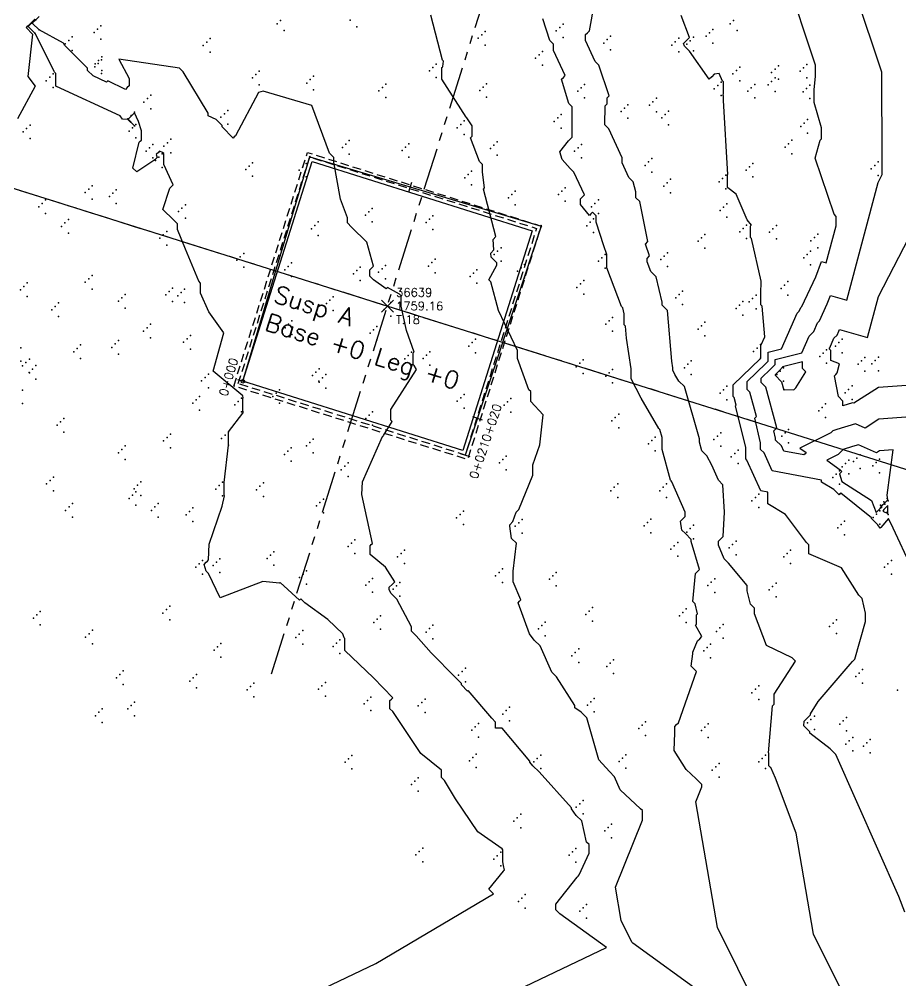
# Model space of a CAD drawing. Header units: metres. Extents: x 419582 to 423558, y 4805372 to 4807539.
# Drawn here: x 423267.55 to 423293.55, y 4807433.67 to 4807462.04 of the extents above; entities that cross this region are included whole.
import ezdxf

# ---------------------------------------------------------------- set-up
doc = ezdxf.new("R2010")
doc.units = ezdxf.units.M
doc.linetypes.add('HIDDEN', pattern=[0.375, 0.25, -0.125])
doc.linetypes.add('PHANTOM', pattern=[2.5, 1.25, -0.25, 0.25, -0.25, 0.25, -0.25])
for name, color, linetype in [('_pieds', 253, 'HIDDEN'), ('C-ROAD-CNTR-N', 92, 'Continuous'), ('C-ROAD-STAN', 11, 'Continuous'), ('C-ROAD-STAN-MAJR', 11, 'Continuous'), ('C-ROAD-STAN-MINR', 11, 'Continuous'), ('C-TINN', 4, 'Continuous'), ('C-TOPO-MAJR', 9, 'Continuous'), ('C-TOPO-MINR', 8, 'Continuous'), ('LS', 7, 'Continuous'), ('V-NODE', 1, 'Continuous'), ('V-NODE-TEXT', 11, 'Continuous')]:
    doc.layers.add(name, color=color, linetype=linetype)
doc.styles.get("Standard").update_dxf_attribs({"font": 'simplex.shx'})

# ---------------------------------------------------------------- blocks, each defined once
blk = doc.blocks.new('Susp A +0 +0')
at = {"linetype": 'PHANTOM', "flags": 128}
for points in [[(0, -11.382), (0, 11.382)], [(-11.382, 0), (11.382, 0)]]:
    blk.add_lwpolyline(points, dxfattribs=at)
at = {"flags": 128}
blk.add_lwpolyline([(-3.4, -3.4), (-3.4, 3.4), (3.4, 3.4), (3.4, -3.4)], close=True, dxfattribs=at)
at = {"layer": 'LS', "insert": (-3.273, -0.383), "char_height": 0.51577, "width": 9.13592, "attachment_point": 1}
blk.add_mtext('Susp A\\PBase +0 Leg +0', dxfattribs=at)
blk = doc.blocks.new('*U67')
at = {"color": 0, "linetype": 'ByBlock', "lineweight": -2, "transparency": 16777216}
for p, q in [((-0.71, -0.71), (0.71, 0.71)), ((-0.71, 0.71), (0.71, -0.71))]:
    blk.add_line(p, q, dxfattribs=at)
blk = doc.blocks.new('AeccTickTriangle')
at = {"color": 0, "linetype": 'ByBlock', "lineweight": -2}
blk.add_lwpolyline([(0, 0.67), (-0.58, -0.33), (0.58, -0.33)], close=True, dxfattribs=at)
at = {"color": 0, "linetype": 'ByBlock', "lineweight": -2, "const_width": 0.0625}
blk.add_lwpolyline([(-0.03, 0, 1), (0.03, 0, 1)], format="xyb", close=True, dxfattribs=at)
blk = doc.blocks.new('AeccTickLine')
blk.add_line((0, -0.5), (0, 0.5))

msp = doc.modelspace()

# ---------------------------------------------------------------- linework, layer by layer
at = {"color": 31, "lineweight": 30, "true_color": 0xffbd7a, "elevation": 1718.013}
msp.add_lwpolyline([(423449.834, 4807399.592), (423130.593, 4807500.114), (421950.92, 4806612.998), (421795.045, 4806430.988), (421305.015, 4806147.038), (421305.015, 4806147.038), (420630.083, 4805770.97), (419765.157, 4805549.54), (419617.356, 4805580.088)], dxfattribs=at)
at = {"layer": '_pieds', "elevation": 1759.16, "flags": 128}
for points in [[(423273.879, 4807451.219), (423276.049, 4807458.111), (423282.941, 4807455.941), (423280.771, 4807449.049)], [(423274.012, 4807451.289), (423276.119, 4807457.978), (423282.808, 4807455.871), (423280.701, 4807449.182)]]:
    msp.add_lwpolyline(points, close=True, dxfattribs=at)
at = {"layer": 'C-ROAD-CNTR-N', "color": 92, "linetype": 'Continuous', "lineweight": -3, "flags": 128}
msp.add_lwpolyline([(423274.146, 4807451.358), (423276.119, 4807457.978), (423282.941, 4807455.941), (423280.701, 4807449.182)], dxfattribs=at)
at = {"layer": 'C-ROAD-STAN', "color": 11, "linetype": 'Continuous', "lineweight": -3}
msp.add_circle((423274.146, 4807451.358), 0.05, dxfattribs=at)
at = {"layer": 'C-TINN', "color": 4, "linetype": 'Continuous', "lineweight": -3}
for p in [(423268.01, 4807462.03, 1760.01), (423268.04, 4807462.03, 1758.97), (423275.26, 4807462.01, 1758.86), (423277.31, 4807462.02, 1758.56), (423288.62, 4807462.01, 1754.69), (423267.81, 4807461.83, 1760.01), (423267.91, 4807461.93, 1760.01), (423267.94, 4807461.93, 1758.97), (423268.14, 4807461.73, 1758.97), (423269.86, 4807461.75, 1758.9), (423269.96, 4807461.85, 1758.9), (423275.16, 4807461.91, 1758.86), (423275.36, 4807461.71, 1758.86), (423277.51, 4807461.82, 1758.56), (423283.49, 4807461.8, 1756.73), (423283.59, 4807461.9, 1756.73), (423288.01, 4807461.74, 1754.93), (423288.52, 4807461.91, 1754.69), (423288.72, 4807461.71, 1754.69), (423268.01, 4807461.63, 1760.01), (423269.11, 4807461.52, 1758.94), (423269.76, 4807461.65, 1758.9), (423269.96, 4807461.45, 1758.9), (423273.18, 4807461.47, 1758.85), (423281.09, 4807461.48, 1757.66), (423281.19, 4807461.58, 1757.66), (423281.29, 4807461.68, 1757.66), (423283.39, 4807461.7, 1756.73), (423283.59, 4807461.5, 1756.73), (423284.89, 4807461.44, 1755.41), (423284.99, 4807461.54, 1755.41), (423287, 4807461.48, 1755.15), (423287.44, 4807461.51, 1754.94), (423287.81, 4807461.54, 1754.93), (423287.91, 4807461.64, 1754.93), (423268.91, 4807461.32, 1758.94), (423269.01, 4807461.42, 1758.94), (423272.98, 4807461.27, 1758.85), (423273.08, 4807461.37, 1758.85), (423281.29, 4807461.28, 1757.66), (423284.79, 4807461.34, 1755.41), (423286.8, 4807461.28, 1755.15), (423286.9, 4807461.38, 1755.15), (423287.24, 4807461.31, 1754.94), (423287.34, 4807461.41, 1754.94), (423288.01, 4807461.34, 1754.93), (423269.11, 4807461.12, 1758.94), (423269.99, 4807460.93, 1758.77), (423273.18, 4807461.07, 1758.85), (423282.78, 4807460.89, 1757.31), (423282.88, 4807460.99, 1757.31), (423282.98, 4807461.09, 1757.31), (423284.99, 4807461.14, 1755.41), (423287, 4807461.08, 1755.15), (423287.44, 4807461.11, 1754.94), (423269.78, 4807460.64, 1758.77), (423269.79, 4807460.73, 1758.77), (423269.88, 4807460.74, 1758.77), (423269.89, 4807460.83, 1758.77), (423269.98, 4807460.84, 1758.77), (423279.75, 4807460.62, 1758.06), (423279.85, 4807460.72, 1758.06), (423282.98, 4807460.69, 1757.31), (423288.8, 4807460.63, 1754.86), (423289.94, 4807460.67, 1754.55), (423290.68, 4807460.61, 1754.13), (423290.78, 4807460.71, 1754.13), (423268.45, 4807460.33, 1760.09), (423268.55, 4807460.43, 1760.09), (423269.98, 4807460.44, 1758.77), (423269.99, 4807460.53, 1758.77), (423274.43, 4807460.31, 1758.99), (423274.53, 4807460.41, 1758.99), (423274.63, 4807460.51, 1758.99), (423276.23, 4807460.36, 1758.97), (423279.65, 4807460.52, 1758.06), (423279.85, 4807460.32, 1758.06), (423288.6, 4807460.43, 1754.86), (423288.7, 4807460.53, 1754.86), (423289.74, 4807460.47, 1754.55), (423289.84, 4807460.57, 1754.55), (423289.84, 4807460.31, 1754.63), (423290.58, 4807460.51, 1754.13), (423290.78, 4807460.31, 1754.13), (423268.35, 4807460.23, 1760.09), (423268.55, 4807460.03, 1760.09), (423274.63, 4807460.11, 1758.99), (423276.03, 4807460.16, 1758.97), (423276.13, 4807460.26, 1758.97), (423278.26, 4807460.03, 1758.57), (423278.36, 4807460.13, 1758.57), (423281.23, 4807460.04, 1757.6), (423281.33, 4807460.14, 1757.6), (423284.12, 4807460.02, 1756.74), (423284.22, 4807460.12, 1756.74), (423288.15, 4807460.09, 1755.02), (423288.25, 4807460.19, 1755.02), (423288.8, 4807460.23, 1754.86), (423289.14, 4807460.02, 1754.73), (423289.24, 4807460.12, 1754.73), (423289.64, 4807460.11, 1754.63), (423289.74, 4807460.21, 1754.63), (423289.94, 4807460.27, 1754.55), (423290.87, 4807460.1, 1754.06), (423271.43, 4807459.8, 1759.18), (423276.23, 4807459.96, 1758.97), (423278.16, 4807459.93, 1758.57), (423278.36, 4807459.73, 1758.57), (423281.13, 4807459.94, 1757.6), (423281.33, 4807459.74, 1757.6), (423284.02, 4807459.92, 1756.74), (423288.05, 4807459.99, 1755.02), (423288.25, 4807459.79, 1755.02), (423289.04, 4807459.92, 1754.73), (423289.84, 4807459.91, 1754.63), (423290.67, 4807459.9, 1754.06), (423290.77, 4807460, 1754.06), (423271.23, 4807459.6, 1759.18), (423271.33, 4807459.7, 1759.18), (423284.22, 4807459.72, 1756.74), (423285.5, 4807459.52, 1755.44), (423286.14, 4807459.51, 1755.34), (423286.24, 4807459.61, 1755.34), (423286.34, 4807459.71, 1755.34), (423289.24, 4807459.72, 1754.73), (423290.87, 4807459.7, 1754.06), (423270.85, 4807459.2, 1759.99), (423270.95, 4807459.3, 1759.99), (423271.43, 4807459.4, 1759.18), (423273.6, 4807459.25, 1758.96), (423273.7, 4807459.35, 1758.96), (423283.53, 4807459.23, 1757.23), (423285.3, 4807459.32, 1755.44), (423285.4, 4807459.42, 1755.44), (423286.34, 4807459.31, 1755.34), (423286.6, 4807459.23, 1755.33), (423286.7, 4807459.33, 1755.33), (423267.87, 4807458.92, 1760.18), (423270.75, 4807459.1, 1759.99), (423270.95, 4807458.9, 1759.99), (423270.99, 4807458.94, 1760.19), (423273.5, 4807459.15, 1758.96), (423273.7, 4807458.95, 1758.96), (423280.57, 4807458.94, 1758.06), (423280.67, 4807459.04, 1758.06), (423283.33, 4807459.03, 1757.23), (423283.43, 4807459.13, 1757.23), (423285.5, 4807459.12, 1755.44), (423286.5, 4807459.13, 1755.33), (423286.7, 4807458.93, 1755.33), (423290.6, 4807458.88, 1754.23), (423290.7, 4807458.98, 1754.23), (423290.8, 4807459.08, 1754.23), (423267.67, 4807458.72, 1760.18), (423267.77, 4807458.82, 1760.18), (423270.79, 4807458.74, 1760.19), (423270.89, 4807458.84, 1760.19), (423280.47, 4807458.84, 1758.06), (423280.67, 4807458.64, 1758.06), (423283.53, 4807458.83, 1757.23), (423290.8, 4807458.68, 1754.23), (423267.87, 4807458.52, 1760.18), (423270.99, 4807458.54, 1760.19), (423271.49, 4807458.35, 1759.61), (423271.92, 4807458.4, 1759.37), (423272.02, 4807458.5, 1759.37), (423277.18, 4807458.36, 1758.94), (423277.28, 4807458.46, 1758.94), (423279.04, 4807458.37, 1758.49), (423281.55, 4807458.33, 1757.81), (423281.65, 4807458.43, 1757.81), (423284.13, 4807458.35, 1756.81), (423290.24, 4807458.37, 1754.39), (423290.34, 4807458.47, 1754.39), (423271.29, 4807458.15, 1759.61), (423271.39, 4807458.25, 1759.61), (423271.77, 4807458.07, 1760.15), (423271.82, 4807458.3, 1759.37), (423272.02, 4807458.1, 1759.37), (423277.08, 4807458.26, 1758.94), (423277.28, 4807458.06, 1758.94), (423278.84, 4807458.17, 1758.49), (423278.94, 4807458.27, 1758.49), (423281.45, 4807458.23, 1757.81), (423281.65, 4807458.03, 1757.81), (423283.93, 4807458.15, 1756.81), (423284.03, 4807458.25, 1756.81), (423290.14, 4807458.27, 1754.39), (423290.34, 4807458.07, 1754.39), (423271.49, 4807457.95, 1759.61), (423271.57, 4807457.87, 1760.15), (423271.67, 4807457.97, 1760.15), (423274.43, 4807457.81, 1759.09), (423276.01, 4807457.79, 1759.11), (423279.04, 4807457.97, 1758.49), (423284.13, 4807457.95, 1756.81), (423286.11, 4807457.83, 1755.54), (423286.21, 4807457.93, 1755.54), (423289.19, 4807457.79, 1754.75), (423292.88, 4807457.83, 1753.06), (423271.77, 4807457.67, 1760.15), (423274.23, 4807457.61, 1759.09), (423274.33, 4807457.71, 1759.09), (423275.81, 4807457.59, 1759.11), (423275.91, 4807457.69, 1759.11), (423280.79, 4807457.46, 1758.14), (423280.89, 4807457.56, 1758.14), (423286.01, 4807457.73, 1755.54), (423286.21, 4807457.53, 1755.54), (423288.99, 4807457.59, 1754.75), (423289.09, 4807457.69, 1754.75), (423292.68, 4807457.63, 1753.06), (423292.78, 4807457.73, 1753.06), (423274.43, 4807457.41, 1759.09), (423276.01, 4807457.39, 1759.11), (423280.69, 4807457.36, 1758.14), (423286.66, 4807457.22, 1755.37), (423286.76, 4807457.32, 1755.37), (423288.19, 4807457.24, 1755.02), (423288.29, 4807457.34, 1755.02), (423288.39, 4807457.44, 1755.02), (423289.19, 4807457.39, 1754.75), (423292.88, 4807457.43, 1753.06), (423269.5, 4807456.93, 1760.64), (423269.6, 4807457.03, 1760.64), (423269.7, 4807457.13, 1760.64), (423270.31, 4807456.91, 1760.5), (423270.41, 4807457.01, 1760.5), (423280.89, 4807457.16, 1758.14), (423282.18, 4807456.97, 1757.71), (423283.55, 4807456.97, 1757.21), (423283.65, 4807457.07, 1757.21), (423286.56, 4807457.12, 1755.37), (423286.76, 4807456.92, 1755.37), (423288.39, 4807457.04, 1755.02), (423268.23, 4807456.61, 1760.69), (423268.33, 4807456.71, 1760.69), (423269.7, 4807456.73, 1760.64), (423270.21, 4807456.81, 1760.5), (423270.41, 4807456.61, 1760.5), (423281.98, 4807456.77, 1757.71), (423282.08, 4807456.87, 1757.71), (423283.45, 4807456.87, 1757.21), (423283.65, 4807456.67, 1757.21), (423284.53, 4807456.61, 1756.85), (423284.63, 4807456.71, 1756.85), (423268.13, 4807456.51, 1760.69), (423272.25, 4807456.37, 1759.83), (423272.35, 4807456.47, 1759.83), (423272.45, 4807456.57, 1759.83), (423277.86, 4807456.36, 1758.92), (423277.96, 4807456.46, 1758.92), (423282.18, 4807456.57, 1757.71), (423284.43, 4807456.51, 1756.85), (423288.22, 4807456.4, 1755.14), (423288.32, 4807456.5, 1755.14), (423288.42, 4807456.6, 1755.14), (423268.33, 4807456.31, 1760.69), (423269, 4807456.13, 1760.65), (423272.45, 4807456.17, 1759.83), (423276.37, 4807456.06, 1759.13), (423277.76, 4807456.26, 1758.92), (423277.96, 4807456.06, 1758.92), (423279.55, 4807456.04, 1758.5), (423279.65, 4807456.14, 1758.5), (423279.75, 4807456.24, 1758.5), (423284.39, 4807456.05, 1757.18), (423284.49, 4807456.15, 1757.18), (423284.63, 4807456.31, 1756.85), (423288.42, 4807456.2, 1755.14), (423268.8, 4807455.93, 1760.65), (423268.9, 4807456.03, 1760.65), (423271.9, 4807455.78, 1760.24), (423276.17, 4807455.86, 1759.13), (423276.27, 4807455.96, 1759.13), (423279.75, 4807455.84, 1758.5), (423284.29, 4807455.95, 1757.18), (423288.8, 4807455.77, 1755.03), (423288.9, 4807455.87, 1755.03), (423289, 4807455.97, 1755.03), (423289.68, 4807455.76, 1754.85), (423289.78, 4807455.86, 1754.85), (423289.88, 4807455.96, 1754.85), (423269, 4807455.73, 1760.65), (423271.7, 4807455.58, 1760.24), (423271.8, 4807455.68, 1760.24), (423276.37, 4807455.66, 1759.13), (423284.49, 4807455.75, 1757.18), (423287.57, 4807455.49, 1755.2), (423287.67, 4807455.59, 1755.2), (423287.77, 4807455.69, 1755.2), (423289, 4807455.57, 1755.03), (423289.88, 4807455.56, 1754.85), (423290.9, 4807455.5, 1754.41), (423291, 4807455.6, 1754.41), (423291.1, 4807455.7, 1754.41), (423271.9, 4807455.38, 1760.24), (423281.66, 4807455.2, 1757.97), (423281.76, 4807455.3, 1757.97), (423287.77, 4807455.29, 1755.2), (423290.89, 4807455.2, 1754.44), (423291.1, 4807455.3, 1754.41), (423273.97, 4807454.93, 1759.35), (423274.07, 4807455.03, 1759.35), (423274.17, 4807455.13, 1759.35), (423279.82, 4807454.96, 1758.47), (423281.56, 4807455.1, 1757.97), (423281.76, 4807454.9, 1757.97), (423284.63, 4807454.9, 1757.04), (423284.73, 4807455, 1757.04), (423284.83, 4807455.1, 1757.04), (423286.47, 4807454.95, 1755.66), (423286.57, 4807455.05, 1755.66), (423286.67, 4807455.15, 1755.66), (423290.69, 4807455, 1754.44), (423290.79, 4807455.1, 1754.44), (423274.17, 4807454.73, 1759.35), (423275.38, 4807454.65, 1759.22), (423275.48, 4807454.75, 1759.22), (423275.58, 4807454.85, 1759.22), (423277.51, 4807454.63, 1759.1), (423277.61, 4807454.73, 1759.1), (423278.25, 4807454.68, 1758.91), (423278.35, 4807454.78, 1758.91), (423279.62, 4807454.76, 1758.47), (423279.72, 4807454.86, 1758.47), (423281.05, 4807454.65, 1758.14), (423282.35, 4807454.71, 1757.66), (423282.45, 4807454.81, 1757.66), (423284.83, 4807454.7, 1757.04), (423286.67, 4807454.75, 1755.66), (423290.89, 4807454.8, 1754.44), (423269.6, 4807454.38, 1760.53), (423269.7, 4807454.48, 1760.53), (423275.58, 4807454.45, 1759.22), (423277.41, 4807454.53, 1759.1), (423278.15, 4807454.58, 1758.91), (423278.35, 4807454.38, 1758.91), (423279.82, 4807454.56, 1758.47), (423280.85, 4807454.45, 1758.14), (423280.95, 4807454.55, 1758.14), (423282.25, 4807454.61, 1757.66), (423282.45, 4807454.41, 1757.66), (423267.59, 4807454.06, 1760.62), (423267.69, 4807454.16, 1760.62), (423267.79, 4807454.26, 1760.62), (423269.5, 4807454.28, 1760.53), (423269.7, 4807454.08, 1760.53), (423272.07, 4807454.11, 1760.11), (423272.43, 4807454.08, 1760.24), (423277.61, 4807454.33, 1759.1), (423281.05, 4807454.25, 1758.14), (423284, 4807454.13, 1757.44), (423284.1, 4807454.23, 1757.44), (423284.2, 4807454.33, 1757.44), (423290.02, 4807454.1, 1754.79), (423290.12, 4807454.2, 1754.79), (423290.22, 4807454.3, 1754.79), (423267.79, 4807453.86, 1760.62), (423270.58, 4807453.82, 1760.41), (423270.68, 4807453.92, 1760.41), (423271.87, 4807453.91, 1760.11), (423271.97, 4807454.01, 1760.11), (423272.23, 4807453.88, 1760.24), (423272.33, 4807453.98, 1760.24), (423276.81, 4807453.85, 1759.24), (423284.2, 4807453.93, 1757.44), (423286.91, 4807453.82, 1755.64), (423287.01, 4807453.92, 1755.64), (423287.11, 4807454.02, 1755.64), (423289.18, 4807453.8, 1755.05), (423289.28, 4807453.9, 1755.05), (423290.22, 4807453.9, 1754.79), (423268.61, 4807453.57, 1760.61), (423268.71, 4807453.67, 1760.61), (423270.48, 4807453.72, 1760.41), (423270.68, 4807453.52, 1760.41), (423272.07, 4807453.71, 1760.11), (423272.43, 4807453.68, 1760.24), (423276.61, 4807453.65, 1759.24), (423276.71, 4807453.75, 1759.24), (423278.41, 4807453.58, 1759.16), (423278.51, 4807453.68, 1759.16), (423287.11, 4807453.62, 1755.64), (423288.69, 4807453.51, 1755.11), (423288.79, 4807453.61, 1755.11), (423288.89, 4807453.71, 1755.11), (423289.08, 4807453.7, 1755.05), (423289.28, 4807453.5, 1755.05), (423268.51, 4807453.47, 1760.61), (423268.71, 4807453.27, 1760.61), (423276.81, 4807453.45, 1759.24), (423278.31, 4807453.48, 1759.16), (423278.51, 4807453.28, 1759.16), (423285.05, 4807453.24, 1757.31), (423288.89, 4807453.31, 1755.11), (423271.32, 4807452.94, 1760.38), (423271.42, 4807453.04, 1760.38), (423275.39, 4807452.94, 1759.38), (423275.49, 4807453.04, 1759.38), (423275.59, 4807453.14, 1759.38), (423278.1, 4807452.98, 1759.61), (423284.85, 4807453.04, 1757.31), (423284.95, 4807453.14, 1757.31), (423287.67, 4807453, 1755.57), (423287.77, 4807453.1, 1755.57), (423271.22, 4807452.84, 1760.38), (423271.42, 4807452.64, 1760.38), (423272.6, 4807452.71, 1760.34), (423275.59, 4807452.74, 1759.38), (423277.9, 4807452.78, 1759.61), (423278, 4807452.88, 1759.61), (423285.05, 4807452.84, 1757.31), (423287.57, 4807452.9, 1755.57), (423287.77, 4807452.7, 1755.57), (423267.6, 4807452.35, 1760.62), (423269.36, 4807452.43, 1760.5), (423270.28, 4807452.36, 1760.46), (423270.38, 4807452.46, 1760.46), (423270.48, 4807452.56, 1760.46), (423272.4, 4807452.51, 1760.34), (423272.5, 4807452.61, 1760.34), (423278.1, 4807452.58, 1759.61), (423280.81, 4807452.4, 1758.3), (423280.91, 4807452.5, 1758.3), (423281.01, 4807452.6, 1758.3), (423289.41, 4807452.44, 1755.04), (423291.62, 4807452.4, 1751.71), (423291.72, 4807452.5, 1751.71), (423291.82, 4807452.6, 1751.71), (423269.16, 4807452.23, 1760.5), (423269.26, 4807452.33, 1760.5), (423270.48, 4807452.16, 1760.46), (423272.6, 4807452.31, 1760.34), (423279.02, 4807452.12, 1759.04), (423279.12, 4807452.22, 1759.04), (423279.56, 4807452.13, 1758.76), (423279.66, 4807452.23, 1758.76), (423281.01, 4807452.2, 1758.3), (423289.21, 4807452.24, 1755.04), (423289.31, 4807452.34, 1755.04), (423291.16, 4807452.09, 1752.11), (423291.26, 4807452.19, 1752.11), (423291.36, 4807452.29, 1752.11), (423291.82, 4807452.2, 1751.71), (423292.89, 4807452.07, 1751.47), (423267.6, 4807451.95, 1760.62), (423267.65, 4807451.81, 1760.55), (423267.75, 4807451.91, 1760.55), (423267.85, 4807452.01, 1760.55), (423268.04, 4807451.82, 1760.55), (423269.36, 4807452.03, 1760.5), (423278.92, 4807452.02, 1759.04), (423279.12, 4807451.82, 1759.04), (423279.46, 4807452.03, 1758.76), (423279.66, 4807451.83, 1758.76), (423283.98, 4807451.79, 1757.58), (423284.08, 4807451.89, 1757.58), (423284.18, 4807451.99, 1757.58), (423287.27, 4807451.86, 1755.72), (423287.37, 4807451.96, 1755.72), (423289.41, 4807452.04, 1755.04), (423291.36, 4807451.89, 1752.11), (423292.29, 4807451.86, 1751.84), (423292.39, 4807451.96, 1751.84), (423292.49, 4807452.06, 1751.84), (423292.69, 4807451.87, 1751.47), (423292.79, 4807451.97, 1751.47), (423267.84, 4807451.62, 1760.55), (423267.85, 4807451.61, 1760.55), (423267.94, 4807451.72, 1760.55), (423273.13, 4807451.57, 1760.04), (423276.2, 4807451.53, 1759.4), (423276.3, 4807451.63, 1759.4), (423276.4, 4807451.73, 1759.4), (423276.59, 4807451.56, 1759.41), (423284.18, 4807451.59, 1757.58), (423284.85, 4807451.51, 1757.45), (423284.95, 4807451.61, 1757.45), (423285.05, 4807451.71, 1757.45), (423287.17, 4807451.76, 1755.72), (423287.37, 4807451.56, 1755.72), (423289.89, 4807451.56, 1751.88), (423289.99, 4807451.66, 1751.88), (423290.09, 4807451.76, 1751.88), (423292.49, 4807451.66, 1751.84), (423292.89, 4807451.67, 1751.47), (423268.04, 4807451.42, 1760.55), (423272.93, 4807451.37, 1760.04), (423273.03, 4807451.47, 1760.04), (423276.39, 4807451.36, 1759.41), (423276.4, 4807451.33, 1759.4), (423276.49, 4807451.46, 1759.41), (423285.05, 4807451.31, 1757.45), (423290.09, 4807451.36, 1751.88), (423292.11, 4807451.22, 1751.85), (423267.65, 4807451.1, 1760.56), (423273.13, 4807451.17, 1760.04), (423275.13, 4807451.01, 1759.47), (423275.23, 4807451.11, 1759.47), (423276.59, 4807451.16, 1759.41), (423280.67, 4807450.97, 1758.67), (423288.22, 4807451.01, 1755.46), (423288.32, 4807451.11, 1755.46), (423288.42, 4807451.21, 1755.46), (423291.91, 4807451.02, 1751.85), (423292.01, 4807451.12, 1751.85), (423267.65, 4807450.7, 1760.56), (423272.67, 4807450.71, 1760.19), (423272.77, 4807450.81, 1760.19), (423272.87, 4807450.91, 1760.19), (423273.91, 4807450.66, 1760.02), (423274.01, 4807450.76, 1760.02), (423274.11, 4807450.86, 1760.02), (423275.03, 4807450.91, 1759.47), (423275.23, 4807450.71, 1759.47), (423280.47, 4807450.77, 1758.67), (423280.57, 4807450.87, 1758.67), (423281.85, 4807450.65, 1758.16), (423281.95, 4807450.75, 1758.16), (423282.05, 4807450.85, 1758.16), (423288.42, 4807450.81, 1755.46), (423291.33, 4807450.69, 1752.29), (423292.11, 4807450.82, 1751.85), (423272.87, 4807450.51, 1760.19), (423274.11, 4807450.46, 1760.02), (423277.87, 4807450.36, 1759.09), (423277.97, 4807450.46, 1759.09), (423280.67, 4807450.57, 1758.67), (423282.05, 4807450.45, 1758.16), (423285.23, 4807450.39, 1757.66), (423291.13, 4807450.49, 1752.29), (423291.23, 4807450.59, 1752.29), (423268.77, 4807450.16, 1760.47), (423268.87, 4807450.26, 1760.47), (423277.77, 4807450.26, 1759.09), (423285.03, 4807450.19, 1757.66), (423285.13, 4807450.29, 1757.66), (423291.33, 4807450.29, 1752.29), (423268.67, 4807450.06, 1760.47), (423268.87, 4807449.86, 1760.47), (423272.01, 4807449.8, 1760.34), (423273.72, 4807449.87, 1760), (423277.97, 4807450.06, 1759.09), (423285.23, 4807449.99, 1757.66), (423288.24, 4807449.84, 1755.61), (423290.14, 4807449.84, 1752.58), (423290.24, 4807449.94, 1752.58), (423271.81, 4807449.6, 1760.34), (423271.91, 4807449.7, 1760.34), (423273.52, 4807449.67, 1760), (423273.62, 4807449.77, 1760), (423276.12, 4807449.55, 1759.35), (423276.22, 4807449.65, 1759.35), (423286.11, 4807449.51, 1757.18), (423286.21, 4807449.61, 1757.18), (423286.31, 4807449.71, 1757.18), (423288.04, 4807449.64, 1755.61), (423288.14, 4807449.74, 1755.61), (423290.04, 4807449.74, 1752.58), (423290.24, 4807449.54, 1752.58), (423270.48, 4807449.25, 1760.47), (423270.58, 4807449.35, 1760.47), (423270.68, 4807449.45, 1760.47), (423272.01, 4807449.4, 1760.34), (423273.72, 4807449.47, 1760), (423275.47, 4807449.3, 1759.37), (423275.57, 4807449.4, 1759.37), (423276.02, 4807449.45, 1759.35), (423276.22, 4807449.25, 1759.35), (423286.31, 4807449.31, 1757.18), (423288.24, 4807449.44, 1755.61), (423288.65, 4807449.23, 1755.51), (423288.75, 4807449.33, 1755.51), (423270.68, 4807449.05, 1760.47), (423275.37, 4807449.2, 1759.37), (423275.57, 4807449, 1759.37), (423277.25, 4807448.95, 1759.1), (423281.71, 4807448.95, 1758.16), (423281.81, 4807449.05, 1758.16), (423281.91, 4807449.15, 1758.16), (423288.55, 4807449.13, 1755.51), (423292.02, 4807449.03, 1754.57), (423292.15, 4807448.99, 1754.48), (423292.25, 4807449.09, 1754.48), (423292.35, 4807449.19, 1754.48), (423292.82, 4807448.96, 1754.26), (423292.92, 4807449.06, 1754.26), (423277.05, 4807448.75, 1759.1), (423277.15, 4807448.85, 1759.1), (423281.91, 4807448.75, 1758.16), (423288.75, 4807448.93, 1755.51), (423291.74, 4807448.72, 1753.79), (423291.82, 4807448.83, 1754.57), (423291.92, 4807448.93, 1754.57), (423292.35, 4807448.79, 1754.48), (423292.72, 4807448.86, 1754.26), (423292.92, 4807448.66, 1754.26), (423268.46, 4807448.43, 1760.48), (423268.56, 4807448.53, 1760.48), (423271.14, 4807448.39, 1760.49), (423273.55, 4807448.38, 1760.03), (423277.25, 4807448.55, 1759.1), (423291.54, 4807448.52, 1753.79), (423291.64, 4807448.62, 1753.79), (423292.02, 4807448.63, 1754.57), (423268.36, 4807448.33, 1760.48), (423268.56, 4807448.13, 1760.48), (423270.94, 4807448.19, 1760.49), (423270.99, 4807448.1, 1760.54), (423271.04, 4807448.29, 1760.49), (423273.35, 4807448.18, 1760.03), (423273.45, 4807448.28, 1760.03), (423274.55, 4807448.16, 1759.32), (423274.65, 4807448.26, 1759.32), (423274.75, 4807448.36, 1759.32), (423285, 4807448.13, 1757.53), (423285.1, 4807448.23, 1757.53), (423285.2, 4807448.33, 1757.53), (423286.44, 4807448.13, 1757.13), (423286.54, 4807448.23, 1757.13), (423286.64, 4807448.33, 1757.13), (423291.74, 4807448.32, 1753.79), (423270.79, 4807447.9, 1760.54), (423270.89, 4807448, 1760.54), (423271.14, 4807447.99, 1760.49), (423273.55, 4807447.98, 1760.03), (423274.75, 4807447.96, 1759.32), (423276.52, 4807447.88, 1759.15), (423285.2, 4807447.93, 1757.53), (423286.64, 4807447.93, 1757.13), (423289.16, 4807447.83, 1755.17), (423289.26, 4807447.93, 1755.17), (423289.36, 4807448.03, 1755.17), (423293.15, 4807447.9, 1754.06), (423293.18, 4807447.83, 1753.96), (423268.92, 4807447.55, 1760.47), (423269.02, 4807447.65, 1760.47), (423269.12, 4807447.75, 1760.47), (423270.99, 4807447.7, 1760.54), (423271.45, 4807447.55, 1760.53), (423271.55, 4807447.65, 1760.53), (423271.65, 4807447.75, 1760.53), (423272.67, 4807447.62, 1760.23), (423276.32, 4807447.68, 1759.15), (423276.42, 4807447.78, 1759.15), (423280.65, 4807447.53, 1758.34), (423289.36, 4807447.63, 1755.17), (423292.93, 4807447.54, 1753.96), (423292.95, 4807447.7, 1754.06), (423292.98, 4807447.63, 1753.96), (423293.05, 4807447.8, 1754.06), (423293.08, 4807447.73, 1753.96), (423269.12, 4807447.35, 1760.47), (423271.65, 4807447.35, 1760.53), (423272.47, 4807447.42, 1760.23), (423272.57, 4807447.52, 1760.23), (423276.52, 4807447.48, 1759.15), (423280.45, 4807447.33, 1758.34), (423280.55, 4807447.43, 1758.34), (423282.38, 4807447.28, 1757.96), (423286.18, 4807447.29, 1757.36), (423292.73, 4807447.34, 1753.96), (423292.83, 4807447.44, 1753.96), (423293.15, 4807447.5, 1754.06), (423293.18, 4807447.43, 1753.96), (423272.67, 4807447.22, 1760.23), (423280.65, 4807447.13, 1758.34), (423282.18, 4807447.08, 1757.96), (423282.28, 4807447.18, 1757.96), (423285.98, 4807447.09, 1757.36), (423286.08, 4807447.19, 1757.36), (423287.34, 4807447.01, 1756.94), (423287.44, 4807447.11, 1756.94), (423291.69, 4807447.03, 1754.67), (423291.79, 4807447.13, 1754.67), (423291.89, 4807447.23, 1754.67), (423292.93, 4807447.14, 1753.96), (423277.45, 4807446.68, 1759.17), (423282.38, 4807446.88, 1757.96), (423286.18, 4807446.89, 1757.36), (423287.24, 4807446.91, 1756.94), (423287.44, 4807446.71, 1756.94), (423291.89, 4807446.83, 1754.67), (423277.25, 4807446.48, 1759.17), (423277.35, 4807446.58, 1759.17), (423286.77, 4807446.4, 1757.34), (423286.87, 4807446.5, 1757.34), (423286.97, 4807446.6, 1757.34), (423288.49, 4807446.44, 1755.59), (423288.59, 4807446.54, 1755.59), (423288.69, 4807446.64, 1755.59), (423273.47, 4807446.12, 1759.85), (423274.86, 4807446.13, 1759.93), (423274.96, 4807446.23, 1759.93), (423275.06, 4807446.33, 1759.93), (423277.45, 4807446.28, 1759.17), (423278.71, 4807446.18, 1758.69), (423278.81, 4807446.28, 1758.69), (423278.91, 4807446.38, 1758.69), (423286.97, 4807446.2, 1757.34), (423288.69, 4807446.24, 1755.59), (423290.1, 4807446.18, 1755.17), (423290.2, 4807446.28, 1755.17), (423290.3, 4807446.38, 1755.17), (423272.76, 4807445.87, 1760.08), (423272.86, 4807445.97, 1760.08), (423272.96, 4807446.07, 1760.08), (423273.27, 4807445.92, 1759.85), (423273.37, 4807446.02, 1759.85), (423275.06, 4807445.93, 1759.93), (423278.91, 4807445.98, 1758.69), (423281.8, 4807445.82, 1758.1), (423290.3, 4807445.98, 1755.17), (423293.07, 4807445.87, 1754.41), (423293.17, 4807445.97, 1754.41), (423293.27, 4807446.07, 1754.41), (423272.96, 4807445.67, 1760.08), (423273.47, 4807445.72, 1759.85), (423275.82, 4807445.57, 1759.86), (423275.92, 4807445.67, 1759.86), (423276.02, 4807445.77, 1759.86), (423277.97, 4807445.54, 1759.34), (423281.6, 4807445.62, 1758.1), (423281.7, 4807445.72, 1758.1), (423283.29, 4807445.62, 1757.66), (423283.39, 4807445.72, 1757.66), (423293.27, 4807445.67, 1754.41), (423276.02, 4807445.37, 1759.86), (423277.77, 4807445.34, 1759.34), (423277.87, 4807445.44, 1759.34), (423278.68, 4807445.32, 1758.92), (423278.78, 4807445.42, 1758.92), (423281.8, 4807445.42, 1758.1), (423283.19, 4807445.52, 1757.66), (423283.39, 4807445.32, 1757.66), (423287.86, 4807445.33, 1756.76), (423287.96, 4807445.43, 1756.76), (423288.06, 4807445.53, 1756.76), (423289.77, 4807445.3, 1755.48), (423289.87, 4807445.4, 1755.48), (423277.97, 4807445.14, 1759.34), (423278.58, 4807445.22, 1758.92), (423278.78, 4807445.02, 1758.92), (423288.06, 4807445.13, 1756.76), (423289.67, 4807445.2, 1755.48), (423289.87, 4807445, 1755.48), (423271.99, 4807444.72, 1760.22), (423268.07, 4807444.47, 1760.7), (423268.17, 4807444.57, 1760.7), (423271.79, 4807444.52, 1760.22), (423271.89, 4807444.62, 1760.22), (423278.21, 4807444.44, 1759.42), (423284.26, 4807444.48, 1757.5), (423284.36, 4807444.58, 1757.5), (423284.46, 4807444.68, 1757.5), (423287.02, 4807444.44, 1757.11), (423287.12, 4807444.54, 1757.11), (423287.22, 4807444.64, 1757.11), (423267.97, 4807444.37, 1760.7), (423268.17, 4807444.17, 1760.7), (423271.99, 4807444.32, 1760.22), (423278.01, 4807444.24, 1759.42), (423278.11, 4807444.34, 1759.42), (423279.75, 4807444.16, 1758.8), (423282.96, 4807444.15, 1757.87), (423283.06, 4807444.25, 1757.87), (423284.46, 4807444.28, 1757.5), (423287.22, 4807444.24, 1757.11), (423288.31, 4807444.18, 1756.75), (423291.45, 4807444.12, 1755.52), (423291.55, 4807444.22, 1755.52), (423291.65, 4807444.32, 1755.52), (423269.61, 4807443.91, 1760.67), (423269.71, 4807444.01, 1760.67), (423275.81, 4807443.9, 1760.21), (423275.91, 4807444, 1760.21), (423278.21, 4807444.04, 1759.42), (423279.55, 4807443.96, 1758.8), (423279.65, 4807444.06, 1758.8), (423282.86, 4807444.05, 1757.87), (423283.06, 4807443.85, 1757.87), (423288.11, 4807443.98, 1756.75), (423288.21, 4807444.08, 1756.75), (423291.65, 4807443.92, 1755.52), (423269.51, 4807443.81, 1760.67), (423269.71, 4807443.61, 1760.67), (423273.5, 4807443.62, 1760.27), (423275.71, 4807443.8, 1760.21), (423275.91, 4807443.6, 1760.21), (423276.91, 4807443.63, 1760.08), (423277.01, 4807443.73, 1760.08), (423279.75, 4807443.76, 1758.8), (423287.94, 4807443.6, 1756.94), (423288.31, 4807443.78, 1756.75), (423273.3, 4807443.42, 1760.27), (423273.4, 4807443.52, 1760.27), (423276.81, 4807443.53, 1760.08), (423277.01, 4807443.33, 1760.08), (423283.95, 4807443.36, 1757.63), (423284.05, 4807443.46, 1757.63), (423287.74, 4807443.4, 1756.94), (423287.84, 4807443.5, 1756.94), (423273.5, 4807443.22, 1760.27), (423283.85, 4807443.26, 1757.63), (423284.05, 4807443.06, 1757.63), (423284.98, 4807443.04, 1757.43), (423285.08, 4807443.14, 1757.43), (423287.94, 4807443.2, 1756.94), (423270.52, 4807442.71, 1760.63), (423270.62, 4807442.81, 1760.63), (423272.78, 4807442.71, 1760.26), (423280.61, 4807442.79, 1758.93), (423280.71, 4807442.89, 1758.93), (423284.88, 4807442.94, 1757.43), (423285.08, 4807442.74, 1757.43), (423292.32, 4807442.75, 1754.79), (423292.42, 4807442.85, 1754.79), (423270.42, 4807442.61, 1760.63), (423272.58, 4807442.51, 1760.26), (423272.68, 4807442.61, 1760.26), (423274.47, 4807442.45, 1760.25), (423276.58, 4807442.47, 1760.26), (423280.51, 4807442.69, 1758.93), (423280.71, 4807442.49, 1758.93), (423292.22, 4807442.65, 1754.79), (423292.42, 4807442.45, 1754.79), (423270.62, 4807442.41, 1760.63), (423272.78, 4807442.31, 1760.26), (423274.27, 4807442.25, 1760.25), (423274.37, 4807442.35, 1760.25), (423276.38, 4807442.27, 1760.26), (423276.48, 4807442.37, 1760.26), (423289.16, 4807442.17, 1756.43), (423289.26, 4807442.27, 1756.43), (423289.36, 4807442.37, 1756.43), (423293.45, 4807442.24, 1754.38), (423270.95, 4807441.89, 1760.53), (423274.47, 4807442.05, 1760.25), (423276.58, 4807442.07, 1760.26), (423277.82, 4807441.94, 1760.23), (423277.92, 4807442.04, 1760.23), (423279.42, 4807441.88, 1759.66), (423279.52, 4807441.98, 1759.66), (423284.41, 4807441.9, 1757.85), (423284.51, 4807442, 1757.85), (423289.36, 4807441.97, 1756.43), (423269.9, 4807441.59, 1760.33), (423270, 4807441.69, 1760.33), (423270.75, 4807441.69, 1760.53), (423270.85, 4807441.79, 1760.53), (423277.72, 4807441.84, 1760.23), (423277.92, 4807441.64, 1760.23), (423279.32, 4807441.78, 1759.66), (423279.52, 4807441.58, 1759.66), (423281.91, 4807441.64, 1758.78), (423282.01, 4807441.74, 1758.78), (423284.31, 4807441.8, 1757.85), (423284.51, 4807441.6, 1757.85), (423269.8, 4807441.49, 1760.33), (423270, 4807441.29, 1760.33), (423270.95, 4807441.49, 1760.53), (423281.81, 4807441.54, 1758.78), (423282.01, 4807441.34, 1758.78), (423286.02, 4807441.31, 1757.22), (423290.8, 4807441.28, 1754.89), (423290.9, 4807441.38, 1754.89), (423291, 4807441.48, 1754.89), (423291.85, 4807441.34, 1754.77), (423291.95, 4807441.44, 1754.77), (423280.9, 4807441.06, 1759.27), (423281, 4807441.16, 1759.27), (423281.1, 4807441.26, 1759.27), (423285.82, 4807441.11, 1757.22), (423285.92, 4807441.21, 1757.22), (423287.67, 4807441.05, 1756.8), (423287.77, 4807441.15, 1756.8), (423287.87, 4807441.25, 1756.8), (423291, 4807441.08, 1754.89), (423291.75, 4807441.24, 1754.77), (423291.95, 4807441.04, 1754.77), (423281.1, 4807440.86, 1759.27), (423286.02, 4807440.91, 1757.22), (423287.87, 4807440.85, 1756.8), (423292.03, 4807440.75, 1754.74), (423292.13, 4807440.85, 1754.74), (423292.65, 4807440.79, 1754.57), (423291.93, 4807440.65, 1754.74), (423292.13, 4807440.45, 1754.74), (423292.45, 4807440.59, 1754.57), (423292.55, 4807440.69, 1754.57), (423277.26, 4807440.22, 1760.33), (423277.36, 4807440.32, 1760.33), (423280.83, 4807440.16, 1759.76), (423280.93, 4807440.26, 1759.76), (423281.03, 4807440.36, 1759.76), (423282.83, 4807440.23, 1758.94), (423282.93, 4807440.33, 1758.94), (423285.34, 4807440.24, 1757.67), (423285.44, 4807440.34, 1757.67), (423289.46, 4807440.23, 1756.08), (423289.56, 4807440.33, 1756.08), (423292.65, 4807440.39, 1754.57), (423277.16, 4807440.12, 1760.33), (423277.36, 4807439.92, 1760.33), (423281.03, 4807439.96, 1759.76), (423282.73, 4807440.13, 1758.94), (423282.93, 4807439.93, 1758.94), (423285.24, 4807440.14, 1757.67), (423285.44, 4807439.94, 1757.67), (423287.99, 4807439.88, 1756.71), (423288.09, 4807439.98, 1756.71), (423288.19, 4807440.08, 1756.71), (423289.36, 4807440.13, 1756.08), (423289.56, 4807439.93, 1756.08), (423279.32, 4807439.66, 1760.2), (423288.19, 4807439.68, 1756.71), (423279.12, 4807439.46, 1760.2), (423279.22, 4807439.56, 1760.2), (423279.32, 4807439.26, 1760.2), (423283.98, 4807438.79, 1758.93), (423284.08, 4807438.89, 1758.93), (423284.18, 4807438.99, 1758.93), (423282.24, 4807438.48, 1759.75), (423282.34, 4807438.58, 1759.75), (423284.18, 4807438.59, 1758.93), (423282.14, 4807438.38, 1759.75), (423282.34, 4807438.18, 1759.75), (423284.92, 4807438.19, 1758.52), (423285.02, 4807438.29, 1758.52), (423284.82, 4807438.09, 1758.52), (423285.02, 4807437.89, 1758.52), (423279.25, 4807437.38, 1760.38), (423279.35, 4807437.48, 1760.38), (423279.45, 4807437.58, 1760.38), (423281.65, 4807437.36, 1760.03), (423281.75, 4807437.46, 1760.03), (423283.77, 4807437.37, 1759.28), (423283.87, 4807437.47, 1759.28), (423283.97, 4807437.57, 1759.28), (423279.45, 4807437.18, 1760.38), (423281.55, 4807437.26, 1760.03), (423281.75, 4807437.06, 1760.03), (423283.97, 4807437.17, 1759.28), (423282.47, 4807436.21, 1759.83), (423282.27, 4807436.01, 1759.83), (423282.37, 4807436.11, 1759.83), (423284.28, 4807435.92, 1758.36), (423282.47, 4807435.81, 1759.83), (423284.08, 4807435.72, 1758.36), (423284.18, 4807435.82, 1758.36), (423284.28, 4807435.52, 1758.36)]:
    msp.add_point(p, dxfattribs=at)
at = {"layer": 'C-TOPO-MAJR', "color": 9, "linetype": 'Continuous', "lineweight": -3, "flags": 128}
for points, elevation in [([(423266.403, 4807428.61), (423278.063, 4807434.178), (423281.537, 4807436.233), (423281.398, 4807436.372), (423281.828, 4807436.902), (423281.843, 4807436.918), (423281.858, 4807436.933), (423281.831, 4807437.072), (423281.813, 4807437.18), (423281.813, 4807437.537), (423281.792, 4807437.559), (423281.073, 4807438.063), (423280.418, 4807439.039), (423280.097, 4807439.578), (423280.006, 4807439.669), (423280.006, 4807439.887), (423279.394, 4807440.371), (423278.566, 4807441.616), (423278.485, 4807441.696), (423278.485, 4807441.935), (423278.525, 4807441.975), (423278.566, 4807442.016), (423278.002, 4807442.608), (423277.155, 4807443.416), (423277.155, 4807443.768), (423277.131, 4807443.792), (423277.092, 4807443.904), (423276.65, 4807444.326), (423275.976, 4807444.822), (423275.856, 4807444.942), (423275.816, 4807444.902), (423275.247, 4807445.423), (423275.222, 4807445.397), (423274.739, 4807445.454), (423273.481, 4807444.97), (423273.137, 4807445.687), (423273.068, 4807445.757), (423273.003, 4807445.953), (423273.068, 4807446.018), (423273.103, 4807446.053), (423273.137, 4807446.087), (423273.154, 4807446.554), (423273.537, 4807447.67), (423273.601, 4807447.979), (423273.592, 4807447.988), (423273.592, 4807448.371), (423273.596, 4807448.375), (423273.72, 4807449.47), (423273.72, 4807449.87), (423274.149, 4807450.421), (423274.152, 4807450.424), (423274.151, 4807450.469), (423274.143, 4807450.476), (423274.143, 4807450.862), (423274.147, 4807450.865), (423274.151, 4807450.869), (423274.15, 4807450.925), (423273.267, 4807451.653), (423273.588, 4807452.791), (423273.139, 4807453.404), (423272.899, 4807453.963), (423272.899, 4807454.255), (423272.845, 4807454.309), (423272.458, 4807455.259), (423272.222, 4807455.842), (423272.222, 4807456.008), (423272.105, 4807456.125), (423271.783, 4807456.431), (423271.995, 4807457.061), (423272.042, 4807457.107), (423272.089, 4807457.154), (423271.818, 4807457.753), (423271.818, 4807458.076), (423271.78, 4807458.114), (423271.692, 4807458.148), (423271.664, 4807458.12), (423271.592, 4807458.048), (423271.62, 4807457.964), (423271.548, 4807457.892), (423271.017, 4807457.538), (423270.904, 4807457.65), (423271.088, 4807458.412), (423271.121, 4807458.445), (423271.154, 4807458.478), (423271.154, 4807458.747), (423271.073, 4807459.027), (423270.952, 4807459.282), (423270.857, 4807459.187), (423270.762, 4807459.092), (423270.952, 4807458.902), (423270.952, 4807458.882), (423270.947, 4807458.897), (423270.757, 4807459.087), (423270.752, 4807459.082), (423270.598, 4807459.091), (423270.53, 4807459.193), (423268.648, 4807460.058), (423268.634, 4807460.072), (423268.634, 4807460.444), (423268.594, 4807460.484), (423268.578, 4807460.5), (423268.018, 4807461.627), (423268.011, 4807461.631), (423268.009, 4807461.633), (423267.811, 4807461.831), (423267.91, 4807461.93), (423268.009, 4807462.029), (423268.01, 4807462.03), (423268.011, 4807462.031), (423268.003, 4807462.036), (423267.904, 4807461.937), (423267.805, 4807461.838), (423267.782, 4807461.835), (423267.751, 4807461.799), (423267.945, 4807461.605), (423267.806, 4807460.357), (423268.026, 4807460.065), (423267.5, 4807459.1)], 1760), ([(423293.668, 4807435.693), (423293.493, 4807436.157), (423291.631, 4807440.349), (423291.47, 4807440.51), (423290.867, 4807440.974), (423290.867, 4807441.011), (423290.685, 4807441.192), (423290.697, 4807441.329), (423290.79, 4807441.422), (423290.883, 4807441.515), (423290.883, 4807441.544), (423291.113, 4807441.906), (423292.056, 4807443.015), (423292.127, 4807443.087), (423292.198, 4807443.158), (423292.505, 4807444.271), (423292.505, 4807444.513), (423292.409, 4807444.952), (423292.315, 4807445.046), (423291.797, 4807445.856), (423290.841, 4807446.269), (423290.841, 4807446.533), (423290.773, 4807446.601), (423290.152, 4807447.426), (423289.629, 4807447.74), (423289.629, 4807448.09), (423289.418, 4807448.129), (423289.009, 4807449.036), (423288.975, 4807449.071), (423288.975, 4807449.401), (423288.679, 4807450.639), (423288.695, 4807450.655), (423288.635, 4807450.881), (423288.609, 4807450.906), (423288.609, 4807451.255), (423289.416, 4807452.034), (423289.417, 4807452.035), (423289.419, 4807452.036), (423289.419, 4807452.431), (423289.434, 4807452.435), (423289.54, 4807452.674), (423289.461, 4807453.577), (423289.422, 4807453.615), (423289.422, 4807453.938), (423289.43, 4807454.315), (423289.147, 4807455.568), (423289.113, 4807455.602), (423289.113, 4807455.935), (423289.13, 4807455.952), (423289.147, 4807455.968), (423289.02, 4807456.122), (423288.696, 4807456.884), (423288.449, 4807457.066), (423288.434, 4807457.081), (423288.434, 4807457.451), (423288.442, 4807457.459), (423288.449, 4807457.466), (423288.32, 4807459.642), (423288.318, 4807459.785), (423288.304, 4807459.799), (423288.319, 4807459.845), (423288.319, 4807460.195), (423288.294, 4807460.22), (423288.197, 4807460.446), (423288.047, 4807460.42), (423287.972, 4807460.345), (423287.898, 4807460.27), (423287.314, 4807461.101), (423287.171, 4807461.244), (423287.143, 4807461.33), (423287.171, 4807461.359), (423287.243, 4807461.43), (423287.314, 4807461.501), (423287.075, 4807462.151)], 1755)]:
    msp.add_lwpolyline(points, dxfattribs=dict(at, elevation=elevation))
at = {"layer": 'C-TOPO-MINR', "color": 8, "linetype": 'Continuous', "lineweight": -3, "flags": 128}
for points, elevation in [([(423294.403, 4807444.704), (423293.32, 4807447.027), (423293.188, 4807447.309), (423292.96, 4807447.045), (423292.951, 4807447.036), (423292.942, 4807447.027), (423292.871, 4807447.123), (423292.683, 4807447.311), (423292.683, 4807447.334), (423291.776, 4807448.06), (423291.752, 4807448.036), (423291.728, 4807448.012), (423291.576, 4807448.164), (423291.208, 4807448.385), (423291.208, 4807448.445), (423289.758, 4807448.712), (423289.518, 4807449.244), (423289.415, 4807449.347), (423289.415, 4807449.541), (423289.241, 4807450.268), (423289.292, 4807450.318), (423289.101, 4807451.034), (423289.019, 4807451.116), (423289.019, 4807451.353), (423289.568, 4807451.882), (423289.601, 4807451.915), (423289.634, 4807451.948), (423289.634, 4807452.216), (423290.031, 4807452.316), (423290.497, 4807453.366), (423290.527, 4807453.396), (423290.556, 4807453.425), (423290.605, 4807453.541), (423290.63, 4807453.567), (423291.04, 4807454.445), (423291.209, 4807454.89), (423291.35, 4807454.85), (423291.641, 4807455.947), (423291.641, 4807456.225), (423291.58, 4807456.286), (423291.026, 4807457.941), (423291.17, 4807458.474), (423291.189, 4807458.493), (423291.209, 4807458.513), (423291.209, 4807458.834), (423290.991, 4807459.588), (423290.991, 4807459.964), (423291.035, 4807460.36), (423291.034, 4807460.684), (423290.158, 4807463.329)], 1754), ([(423294.898, 4807450.385), (423292.906, 4807450.239), (423292.497, 4807449.98), (423292.215, 4807450.107), (423291.661, 4807449.933), (423291.545, 4807449.898), (423291.514, 4807449.866), (423291.483, 4807449.835), (423290.573, 4807449.39), (423290.761, 4807449.255), (423290.726, 4807449.221), (423290.691, 4807449.186), (423290.097, 4807449.295), (423290.026, 4807449.453), (423289.855, 4807449.624), (423289.855, 4807449.681), (423289.804, 4807449.896), (423289.889, 4807449.981), (423289.568, 4807451.188), (423289.43, 4807451.325), (423289.43, 4807451.451), (423289.72, 4807451.73), (423289.784, 4807451.795), (423289.849, 4807451.859), (423289.849, 4807452.001), (423290.628, 4807452.196), (423290.848, 4807452.691), (423290.915, 4807452.758), (423290.981, 4807452.825), (423291.092, 4807453.086), (423291.15, 4807453.144), (423291.381, 4807453.64), (423291.476, 4807453.89), (423291.958, 4807453.751), (423292.88, 4807457.228), (423293, 4807457.458), (423292.997, 4807457.461), (423292.997, 4807457.855), (423292.987, 4807460.48), (423292.224, 4807462.783)], 1753), ([(423293.071, 4807430.835), (423290.977, 4807435.043), (423290.465, 4807438.024), (423289.851, 4807439.651), (423289.713, 4807439.961), (423289.701, 4807439.973), (423289.657, 4807440.007), (423289.657, 4807440.38), (423289.643, 4807440.394), (423289.762, 4807441.777), (423289.79, 4807441.805), (423289.818, 4807441.833), (423289.818, 4807442.121), (423290.442, 4807443.102), (423290.348, 4807443.197), (423289.591, 4807443.56), (423289.231, 4807444.5), (423289.231, 4807444.664), (423289.113, 4807444.782), (423289.016, 4807445.172), (423289.016, 4807445.334), (423288.469, 4807445.991), (423288.339, 4807446.121), (423288.171, 4807446.522), (423288.171, 4807446.643), (423288.241, 4807446.713), (423288.31, 4807446.783), (423288.353, 4807447.492), (423288.301, 4807448.306), (423288.17, 4807448.438), (423287.972, 4807448.888), (423287.829, 4807449.155), (423287.681, 4807449.304), (423287.61, 4807449.558), (423287.61, 4807449.657), (423287.167, 4807451.205), (423287.005, 4807451.367), (423286.89, 4807451.562), (423286.827, 4807451.687), (423286.827, 4807451.752), (423286.797, 4807451.95), (423286.666, 4807453.452), (423286.509, 4807453.609), (423286.509, 4807453.695), (423286.336, 4807454.439), (423286.177, 4807454.598), (423286.066, 4807454.888), (423286.066, 4807454.987), (423286.141, 4807455.062), (423286.016, 4807455.41), (423286.087, 4807455.481), (423285.853, 4807456.66), (423285.738, 4807456.775), (423285.738, 4807456.945), (423285.655, 4807457.242), (423285.525, 4807457.372), (423285.329, 4807457.81), (423285.329, 4807457.955), (423284.94, 4807458.805), (423284.822, 4807458.924), (423284.835, 4807459.492), (423284.892, 4807459.549), (423284.892, 4807459.722), (423284.949, 4807459.778), (423284.648, 4807460.688), (423284.537, 4807460.799), (423284.254, 4807461.412), (423284.254, 4807461.59), (423284.309, 4807461.646), (423284.364, 4807461.701), (423284.514, 4807462.519)], 1756), ([(423272.892, 4807428.926), (423284.87, 4807434.647), (423283.492, 4807435.646), (423283.379, 4807435.759), (423283.379, 4807435.933), (423284.003, 4807436.729), (423284.034, 4807436.759), (423284.064, 4807436.79), (423284.357, 4807437.435), (423284.357, 4807437.688), (423284.283, 4807437.762), (423284.138, 4807438.386), (423283.978, 4807438.546), (423283.84, 4807438.738), (423283.84, 4807438.772), (423282.886, 4807439.83), (423282.701, 4807440.015), (423282.606, 4807440.118), (423282.606, 4807440.147), (423281.79, 4807441.12), (423281.601, 4807441.124), (423281.601, 4807441.304), (423281.491, 4807441.414), (423280.79, 4807442.237), (423280.77, 4807442.216), (423280.596, 4807442.403), (423280.596, 4807442.441), (423280.415, 4807442.622), (423279.697, 4807443.346), (423279.253, 4807443.85), (423279.118, 4807443.986), (423279.118, 4807444.115), (423278.689, 4807444.927), (423278.521, 4807445.095), (423278.464, 4807445.205), (423278.464, 4807445.281), (423278.545, 4807445.362), (423278.626, 4807445.443), (423278.357, 4807445.875), (423277.896, 4807446.245), (423277.896, 4807446.503), (423277.932, 4807446.538), (423277.967, 4807446.574), (423277.655, 4807448.021), (423277.671, 4807448.389), (423278.268, 4807449.732), (423278.28, 4807449.744), (423278.292, 4807449.756), (423278.549, 4807450.169), (423278.506, 4807450.212), (423278.506, 4807450.526), (423279.266, 4807451.706), (423279.197, 4807451.821), (423279.169, 4807451.85), (423279.169, 4807452.193), (423279.183, 4807452.207), (423279.197, 4807452.221), (423278.97, 4807452.86), (423278.814, 4807453.577), (423278.814, 4807453.884), (423278.767, 4807453.93), (423278.408, 4807454.128), (423278.372, 4807454.092), (423277.999, 4807454.356), (423277.894, 4807454.462), (423277.894, 4807454.651), (423277.947, 4807454.704), (423277.999, 4807454.756), (423277.804, 4807455.469), (423277.354, 4807455.908), (423277.23, 4807456.031), (423277.23, 4807456.184), (423277.023, 4807456.736), (423276.832, 4807457.824), (423276.832, 4807457.965), (423276.702, 4807458.094), (423276.183, 4807459.495), (423274.745, 4807459.917), (423274.61, 4807459.88), (423273.925, 4807458.599), (423273.894, 4807458.568), (423273.863, 4807458.538), (423273.536, 4807458.867), (423273.536, 4807458.906), (423273.356, 4807459.087), (423273.124, 4807459.195), (423273.124, 4807459.268), (423272.385, 4807460.493), (423272.275, 4807460.602), (423270.485, 4807460.861), (423270.798, 4807460.296), (423270.793, 4807460.257), (423270.798, 4807460.12), (423270.793, 4807460.081), (423270.737, 4807460.025), (423270.681, 4807459.969), (423270.163, 4807460.225), (423270.144, 4807460.206), (423270.125, 4807460.187), (423269.731, 4807460.369), (423269.566, 4807460.534), (423269.566, 4807460.603), (423269.081, 4807461.084), (423268.891, 4807461.274), (423268.86, 4807461.337), (423268.136, 4807461.727), (423267.942, 4807461.921), (423267.936, 4807461.927), (423267.939, 4807461.93), (423267.942, 4807461.933), (423268.039, 4807462.03), (423268.136, 4807462.127)], 1759), ([(423287.762, 4807433.245), (423285.648, 4807434.779), (423285.621, 4807434.805), (423285.302, 4807435.447), (423285.133, 4807436.428), (423285.931, 4807438.404), (423285.931, 4807438.689), (423285.873, 4807438.747), (423285.277, 4807439.299), (423285.11, 4807439.691), (423284.962, 4807439.839), (423284.64, 4807440.189), (423284.293, 4807441.425), (423284.12, 4807441.598), (423283.939, 4807441.726), (423283.939, 4807441.79), (423283.394, 4807442.635), (423283.258, 4807442.771), (423282.91, 4807443.549), (423282.739, 4807443.72), (423282.596, 4807443.908), (423282.261, 4807444.824), (423282.304, 4807444.868), (423282.348, 4807444.911), (423282.116, 4807445.443), (423282.116, 4807445.752), (423282.214, 4807446.577), (423282.071, 4807446.72), (423282.019, 4807447.085), (423282.019, 4807447.127), (423282.108, 4807447.217), (423282.206, 4807447.494), (423282.286, 4807447.574), (423282.695, 4807448.593), (423282.695, 4807448.891), (423282.908, 4807449.483), (423283.004, 4807450.367), (423282.638, 4807450.764), (423282.638, 4807451.054), (423282.582, 4807451.109), (423282.247, 4807452.029), (423282.247, 4807452.263), (423281.685, 4807453.448), (423281.458, 4807454.297), (423281.4, 4807454.355), (423281.635, 4807454.785), (423281.635, 4807454.856), (423281.47, 4807455.021), (423281.458, 4807455.142), (423281.552, 4807455.236), (423281.524, 4807455.546), (423281.606, 4807455.628), (423281.245, 4807457.033), (423281.277, 4807457.066), (423281.212, 4807457.529), (423281.212, 4807457.759), (423281.128, 4807457.844), (423280.857, 4807458.542), (423280.881, 4807458.566), (423280.905, 4807458.59), (423280.905, 4807458.894), (423280.756, 4807459.131), (423280.73, 4807459.157), (423280.017, 4807460.27), (423280.017, 4807460.618), (423280.03, 4807460.631), (423280.043, 4807460.644), (423280.066, 4807460.804), (423280.036, 4807460.834), (423279.693, 4807462.167)], 1758), ([(423289.346, 4807432.82), (423288.139, 4807435.245), (423287.503, 4807438.949), (423287.682, 4807439.393), (423287.682, 4807439.457), (423287.514, 4807439.625), (423287.22, 4807439.898), (423286.87, 4807440.466), (423286.884, 4807440.983), (423286.884, 4807441.174), (423286.937, 4807441.226), (423286.989, 4807441.279), (423287.529, 4807442.795), (423287.371, 4807442.952), (423287.414, 4807443.319), (423287.414, 4807443.368), (423287.556, 4807443.696), (423287.621, 4807443.761), (423287.686, 4807443.826), (423287.492, 4807444.161), (423287.523, 4807444.191), (423287.523, 4807444.469), (423287.553, 4807444.499), (423287.484, 4807444.794), (423287.421, 4807444.857), (423287.492, 4807445.69), (423287.55, 4807445.749), (423287.609, 4807445.807), (423287.369, 4807446.634), (423287.369, 4807446.694), (423287.199, 4807446.863), (423287.089, 4807446.964), (423287.051, 4807447.232), (423287.119, 4807447.301), (423287.187, 4807447.369), (423287.187, 4807447.495), (423286.793, 4807448.394), (423286.777, 4807448.425), (423286.76, 4807448.442), (423286.508, 4807449.348), (423286.508, 4807449.702), (423286.441, 4807449.938), (423286.416, 4807449.963), (423285.89, 4807450.856), (423285.601, 4807451.427), (423285.601, 4807451.723), (423285.463, 4807452.629), (423285.432, 4807452.985), (423285.395, 4807453.022), (423285.395, 4807453.348), (423285.354, 4807453.524), (423285.317, 4807453.561), (423284.878, 4807454.707), (423284.878, 4807455.096), (423284.88, 4807455.099), (423284.788, 4807455.355), (423284.566, 4807456.055), (423284.566, 4807456.237), (423284.457, 4807456.346), (423284.412, 4807456.301), (423284.366, 4807456.255), (423284.105, 4807456.577), (423284.105, 4807456.743), (423284.163, 4807456.802), (423284.222, 4807456.86), (423283.902, 4807457.532), (423283.797, 4807457.637), (423283.561, 4807457.901), (423283.497, 4807458.127), (423283.749, 4807458.458), (423283.804, 4807458.512), (423283.859, 4807458.567), (423283.859, 4807458.748), (423283.854, 4807459.46), (423283.76, 4807459.554), (423283.546, 4807460.271), (423283.6, 4807460.326), (423283.654, 4807460.38), (423283.306, 4807461.123), (423283.306, 4807461.309), (423283.199, 4807461.416), (423282.991, 4807462.052)], 1757), ([(423296.468, 4807451.436), (423292.896, 4807451.174), (423292.16, 4807450.71), (423292.124, 4807450.727), (423291.844, 4807450.639), (423291.844, 4807450.776), (423291.712, 4807450.907), (423291.593, 4807451.522), (423291.635, 4807451.564), (423291.677, 4807451.607), (423291.739, 4807451.878), (423291.486, 4807451.975), (423291.486, 4807452.265), (423291.432, 4807452.32), (423291.459, 4807452.348), (423291.579, 4807452.632), (423291.669, 4807452.722), (423291.721, 4807452.834), (423291.743, 4807452.89), (423292.567, 4807452.652), (423292.887, 4807453.857), (423294.997, 4807457.93)], 1752)]:
    msp.add_lwpolyline(points, dxfattribs=dict(at, elevation=elevation))
for points, elevation in [([(423290.116, 4807451.117), (423290.394, 4807451.105), (423290.424, 4807451.135), (423290.453, 4807451.164), (423290.753, 4807451.637), (423290.648, 4807451.741), (423290.648, 4807451.932), (423290.064, 4807451.786), (423290.064, 4807451.771), (423289.968, 4807451.674), (423289.872, 4807451.578), (423289.841, 4807451.548), (423289.841, 4807451.535), (423290.034, 4807451.342), (423290.099, 4807451.099), (423290.116, 4807451.117)], 1752), ([(423293.328, 4807449.333), (423292.917, 4807449.303), (423292.833, 4807449.25), (423292.306, 4807449.487), (423292.126, 4807449.431), (423291.847, 4807449.345), (423291.773, 4807449.27), (423291.698, 4807449.195), (423291.367, 4807449.033), (423291.762, 4807448.75), (423291.815, 4807448.696), (423291.742, 4807448.623), (423291.815, 4807448.403), (423292.681, 4807447.838), (423292.818, 4807447.484), (423292.878, 4807447.544), (423292.938, 4807447.604), (423292.968, 4807447.658), (423293.028, 4807447.718), (423293.068, 4807447.758), (423293.128, 4807447.818), (423293.168, 4807447.858), (423293.145, 4807447.994), (423293.328, 4807449.333)], 1754), ([(423293.048, 4807447.578), (423293.018, 4807447.524), (423293.168, 4807447.458), (423293.168, 4807447.698), (423293.108, 4807447.638), (423293.048, 4807447.578)], 1754)]:
    msp.add_lwpolyline(points, close=True, dxfattribs=dict(at, elevation=elevation))

# ---------------------------------------------------------------- block references
at = {"rotation": 342.52192671}
msp.add_blockref('Susp A +0 +0', (423278.41, 4807453.58, 1759.16), dxfattribs=at)
at = {"layer": 'C-ROAD-STAN', "color": 11, "linetype": 'Continuous', "lineweight": -3, "xscale": 0.02999999999999999, "yscale": 0.02999999999999999, "zscale": 0.02999999999999999}
for p in [(423276.119, 4807457.978), (423282.941, 4807455.941)]:
    msp.add_blockref('AeccTickTriangle', p, dxfattribs=at)
at = {"layer": 'C-ROAD-STAN-MAJR', "color": 11, "linetype": 'Continuous', "lineweight": -3}
for p, xscale, yscale, zscale, rotation in [((423274.146, 4807451.358), 0.2999999999999999, 0.2999999999999999, 0.2999999999999999, 73.40441667575575), ((423281.062, 4807450.271), 0.3, 0.3, 0.3, 251.6658072285315), ((423280.701, 4807449.182), 0.3, 0.3, 0.3, 251.6658072285315)]:
    msp.add_blockref('AeccTickLine', p, dxfattribs=dict(at, xscale=xscale, yscale=yscale, zscale=zscale, rotation=rotation))
at = {"layer": 'C-ROAD-STAN-MINR', "color": 11, "linetype": 'Continuous', "lineweight": -3, "xscale": 0.3, "yscale": 0.3, "zscale": 0.3, "rotation": 343.3780461741741}
msp.add_blockref('AeccTickLine', (423279.082, 4807457.093), dxfattribs=at)
at = {"layer": 'V-NODE', "xscale": 0.25, "yscale": 0.25, "zscale": 0.25}
msp.add_blockref('*U67', (423278.41, 4807453.58, 1759.16), dxfattribs=at)

# ---------------------------------------------------------------- texts
at = {"layer": 'C-ROAD-STAN-MAJR', "color": 11, "linetype": 'Continuous', "lineweight": -3, "char_height": 0.254}
for s, insert, attachment_point, rotation in [('0+000', (423273.845, 4807451.448), 8, 73.4044), ('0+020', (423281.36, 4807450.173), 2, 71.6658), ('0+021', (423280.999, 4807449.084), 2, 71.6658)]:
    msp.add_mtext(s, dxfattribs=dict(at, insert=insert, attachment_point=attachment_point, rotation=rotation))
at = {"layer": 'V-NODE-TEXT', "char_height": 0.25}
for s, insert, attachment_point in [('36639', (423278.662, 4807453.855, 1759.16), 7), ('1759.16', (423278.662, 4807453.58, 1759.16), 4), ('T.18', (423278.662, 4807453.305, 1759.16), 1)]:
    msp.add_mtext(s, dxfattribs=dict(at, insert=insert, attachment_point=attachment_point))

doc.saveas('drawing.dxf')
